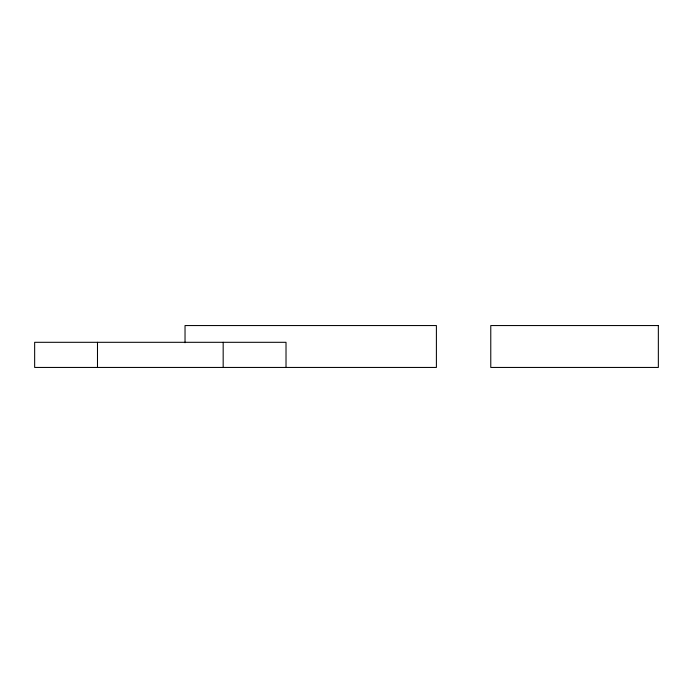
<?xml version="1.0" encoding="UTF-8"?>
<svg xmlns="http://www.w3.org/2000/svg" width="693" height="693" viewBox="0 0 693 693"><rect width="100%" height="100%" fill="white"/><g stroke="black" fill="none" stroke-linecap="round" stroke-linejoin="round"><path stroke-width="1.04" d="M286.018 367.446L286.018 342.307L34.65 342.307L34.65 367.446L436.399 367.446L436.399 325.554L185.031 325.554L185.031 342.74M223.172 342.307L223.172 367.446M97.488 342.307L97.488 367.446M658.35 325.554L490.774 325.554L490.774 367.446L658.35 367.446L658.35 325.554"/></g></svg>
